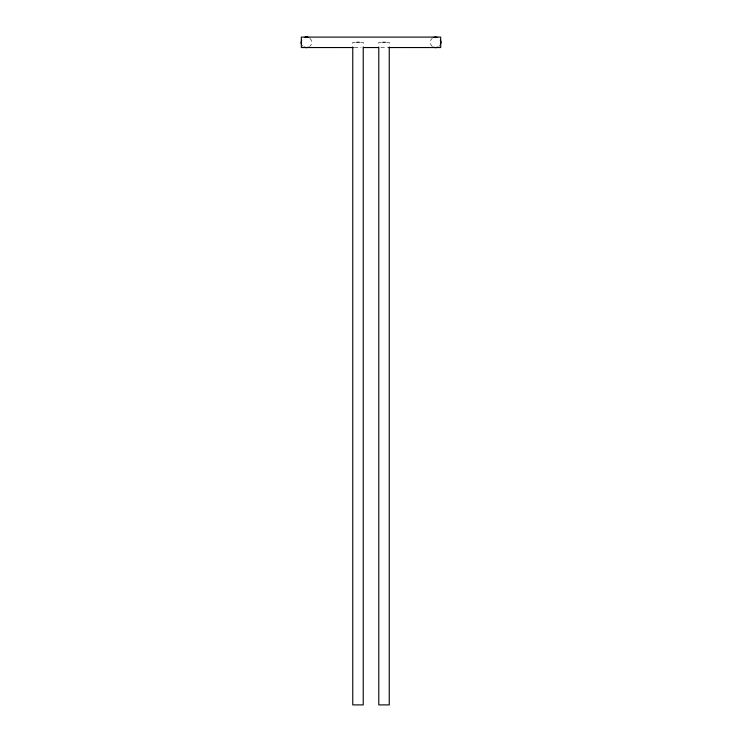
<?xml version="1.0" encoding="UTF-8"?>
<svg xmlns="http://www.w3.org/2000/svg" width="742" height="742" viewBox="0 0 742 742"><rect width="100%" height="100%" fill="white"/><g stroke="black" fill="none" stroke-linecap="round" stroke-linejoin="round"><path stroke-width="0.56" stroke-dasharray="3.71 2.78" d="M355.381 42.331L352.765 42.331L352.765 45.8M360.612 42.331L363.228 42.331L363.228 45.8M381.397 42.331L378.782 42.331L378.782 45.8M386.628 42.331L389.244 42.331L389.244 45.8M354.268 47.544L361.178 47.544M380.776 47.544L387.686 47.544M439.728 45.42A5.231 5.231 0 0 1 438.791 46.412M432.419 46.542A5.231 5.231 0 0 1 432.243 38.241M309.804 38.278A5.231 5.231 0 0 1 309.544 46.579M303.181 46.375A5.231 5.231 0 0 1 302.244 45.383"/><path stroke-width="1.11" d="M440.702 40.791L440.702 43.49M301.326 42.136L301.326 43.49M388.845 47.544L440.702 47.553L440.702 37.1L301.326 37.1L301.326 47.553L353.109 47.544M434.942 47.544L436.305 47.525M356.642 42.331L359.351 42.331M382.659 42.331L385.367 42.331M363.487 47.544L378.466 47.544M305.648 47.525L307.012 47.544M389.244 46.959L389.244 704.9L378.782 704.9L378.782 46.959M363.228 46.959L363.228 704.9L352.765 704.9L352.765 46.959M308.338 47.219A5.231 5.231 0 0 1 304.341 47.098M301.595 44.177A5.231 5.231 0 0 1 301.725 40.179M304.637 37.434A5.231 5.231 0 0 1 308.644 37.564M440.303 40.226A5.231 5.231 0 0 1 440.386 44.223M437.622 47.117A5.231 5.231 0 0 1 433.616 47.2M433.411 37.536A5.231 5.231 0 0 1 437.418 37.452M307.336 37.193L305.973 37.119L307.336 37.193"/></g></svg>
